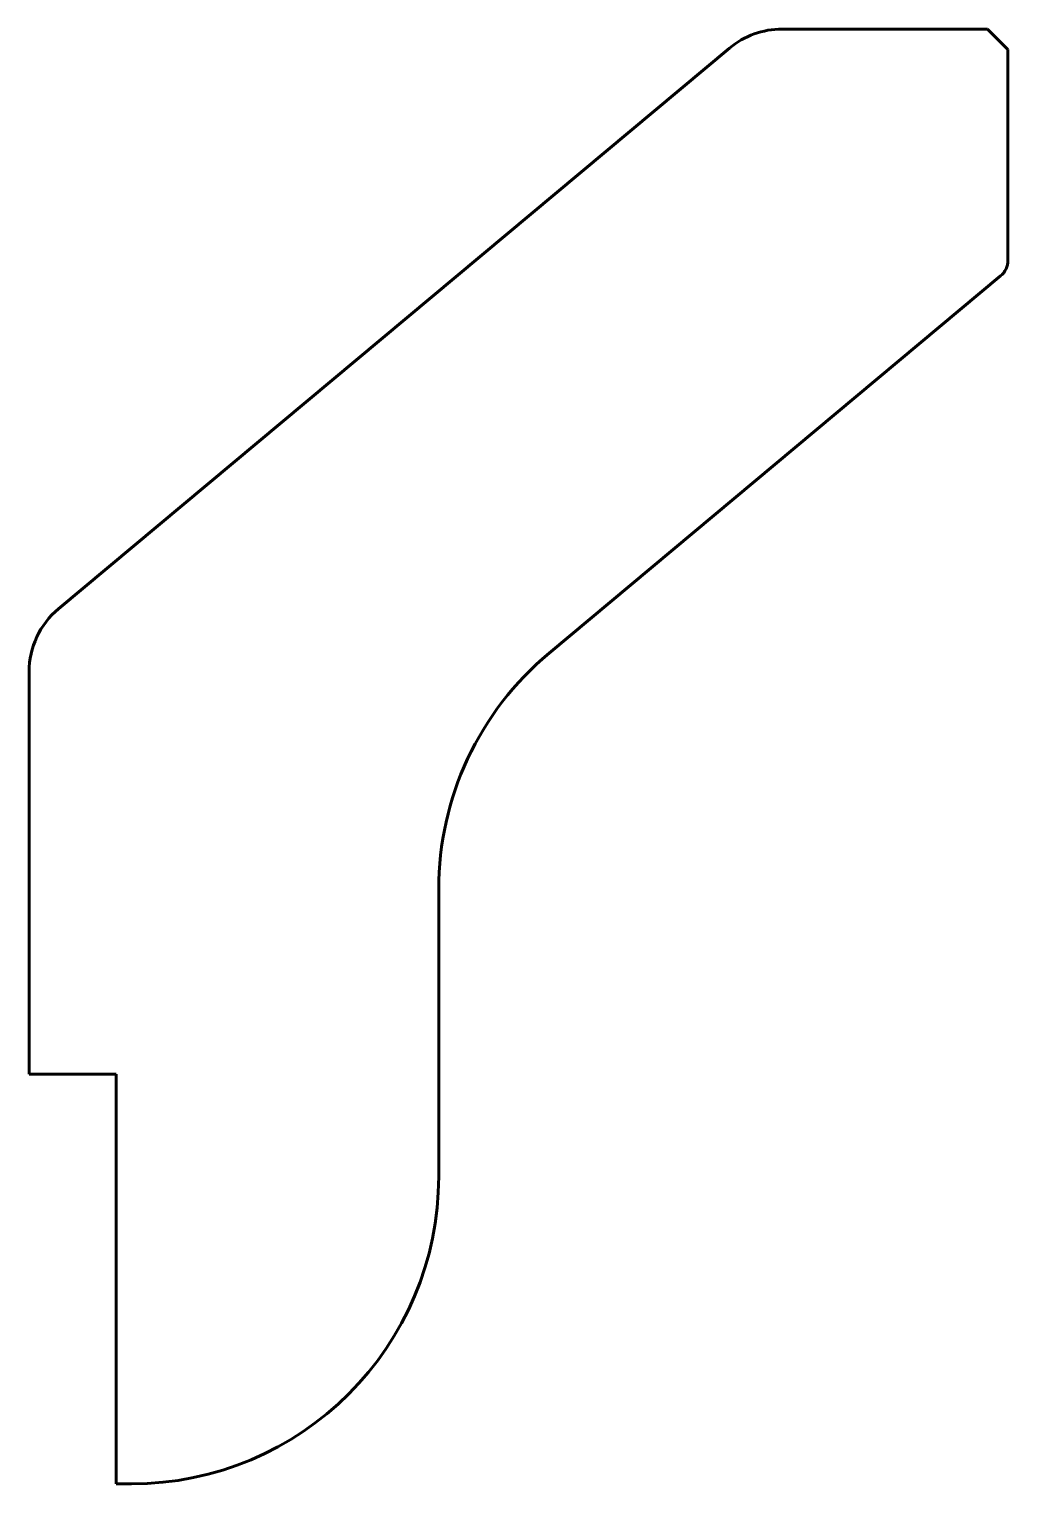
# Model space of a CAD drawing. Header units: millimetres. Extents: x -17 to 174, y 0 to 284.
import ezdxf

# ---------------------------------------------------------------- set-up
doc = ezdxf.new("R2010")
doc.units = ezdxf.units.MM
doc.linetypes.add('K5LT_BASIC', pattern=[0])

msp = doc.modelspace()

# ---------------------------------------------------------------- linework, layer by layer
at = {"color": 150, "linetype": 'K5LT_BASIC', "lineweight": 60, "true_color": 0x0080ff}
for p, q in [((130.06, 284), (170.17, 284)), ((170.17, 284), (174.17, 280)), ((-11.26, 170.85), (119.8, 280.28)), ((174.17, 280), (174.17, 238.87)), ((172.73, 235.8), (84.54, 162.16)), ((-17, 80), (-17, 158.56)), ((63, 116.11), (63, 60)), ((0, 80), (-17, 80)), ((0, 0), (0, 80)), ((3, 0), (0, 0))]:
    msp.add_line(p, q, dxfattribs=at)
for centre, radius, start, end in [((130.06, 268), 16, 90, 129.8621), ((170.17, 238.87), 4, 309.8621, 0), ((-1, 158.56), 16, 129.8621, 180), ((123, 116.11), 60, 129.8621, 180), ((3, 60), 60, 270, 0)]:
    msp.add_arc(centre, radius, start, end, dxfattribs=at)

doc.saveas('drawing.dxf')
